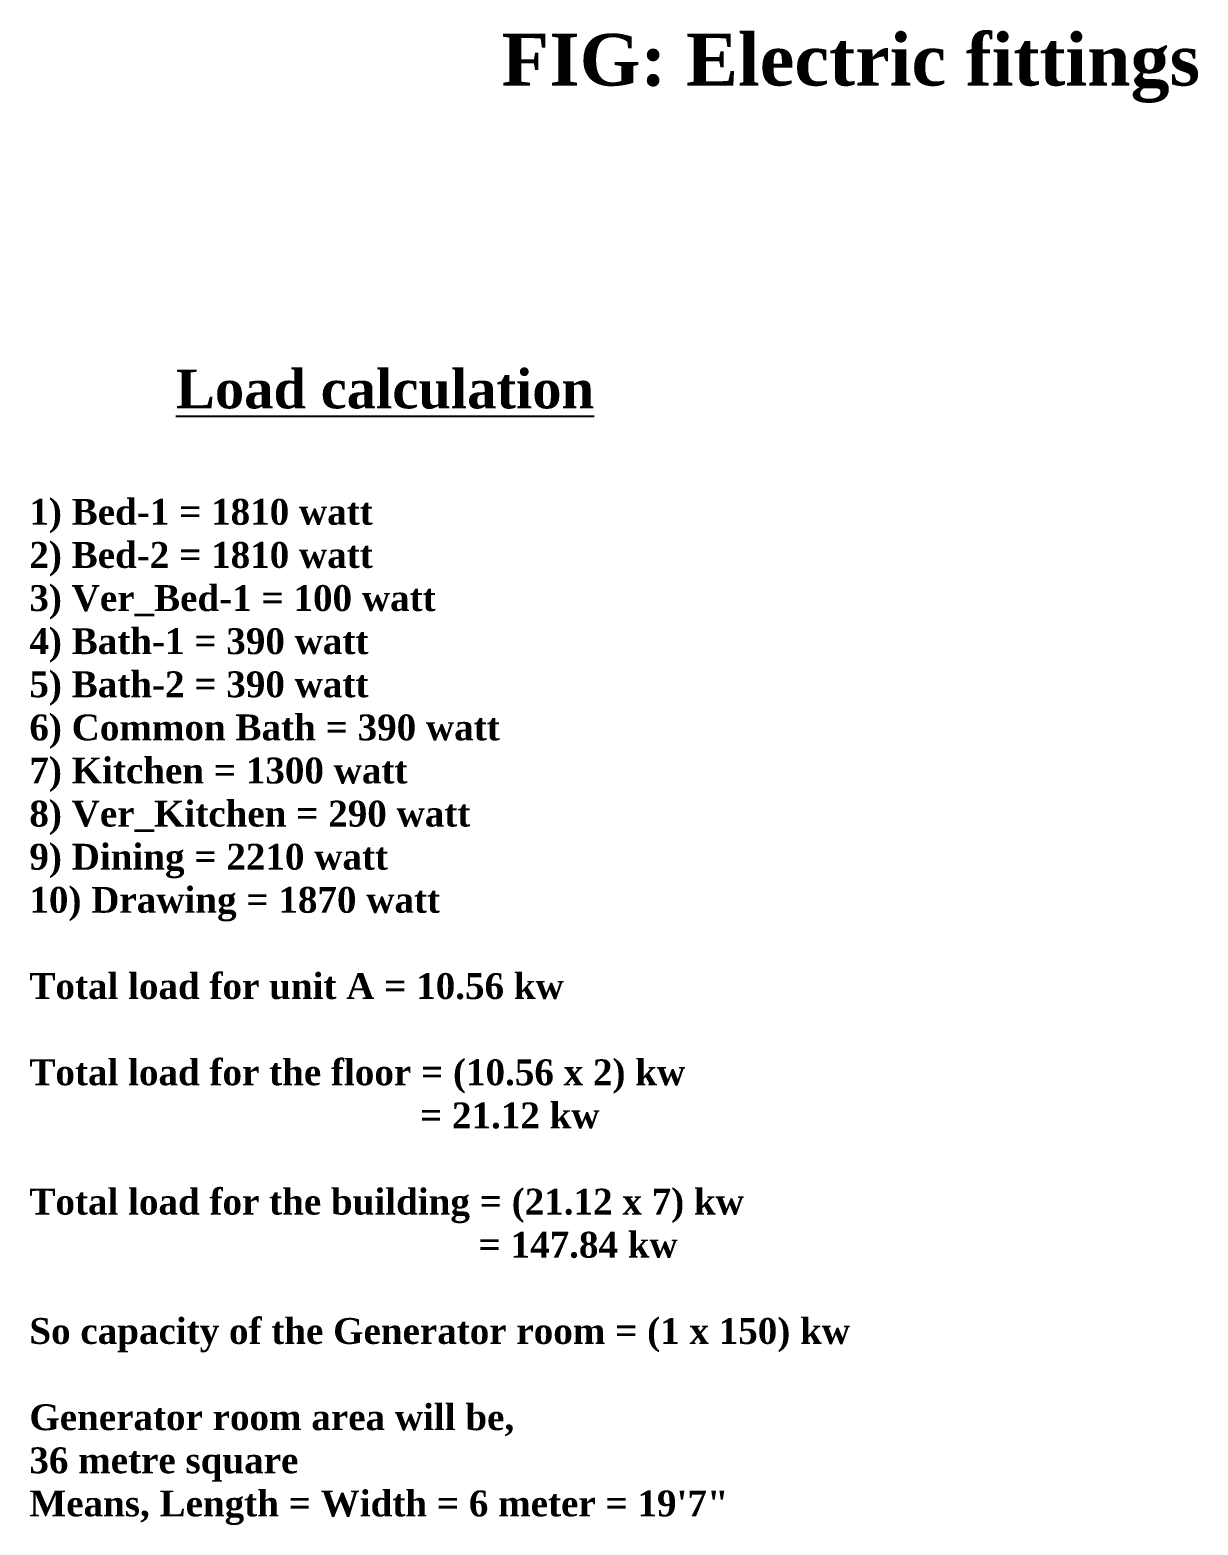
# Model space of a CAD drawing. Header units: inches. Extents: x 2486 to 5464, y -1217 to 422.
# Drawn here: x 4785 to 5328, y -1000 to -306 of the extents above; entities that cross this region are included whole.
import ezdxf

# ---------------------------------------------------------------- set-up
doc = ezdxf.new("R2010")
doc.units = ezdxf.units.IN
doc.header["$MEASUREMENT"] = 0

msp = doc.modelspace()

# ---------------------------------------------------------------- texts
at = {"color": 1, "attachment_point": 1}
for s, insert, char_height in [('{\\fTimes New Roman|b1|i0|c0|p18;\\C5;FIG: Electric fittings}', (5004.29, -308.31), 24), ('{\\fTimes New Roman|b1|i0|c0|p18;\\C256;          \\LLoad calculation^J^J\\H0.6667x;\\l1) Bed-1 = 1810 watt^J2) Bed-2 = 1810 watt^J3) Ver_Bed-1 = 100 watt^J4) Bath-1 = 390 watt^J5) Bath-2 = 390 watt^J6) Common Bath = 390 watt^J7) Kitchen = 1300 watt^J8) Ver_Kitchen = 290 watt^J9) Dining = 2210 watt\\P10) Drawing = 1870 watt^J^JTotal load for unit A = 10.56 kw\\P^JTotal load for the floor = (10.56 x 2) kw^J                                        = 21.12 kw\\P^JTotal load for the building = (21.12 x 7) kw^J                                              = 147.84 kw^J^JSo capacity of the Generator room = (1 x 150) kw\\P^JGenerator room area will be,^J36 metre square^JMeans, Length = Width = 6 meter = 19\'7"}', (4785.18, -464.11), 18)]:
    msp.add_mtext(s, dxfattribs=dict(at, insert=insert, char_height=char_height))

doc.saveas('drawing.dxf')
